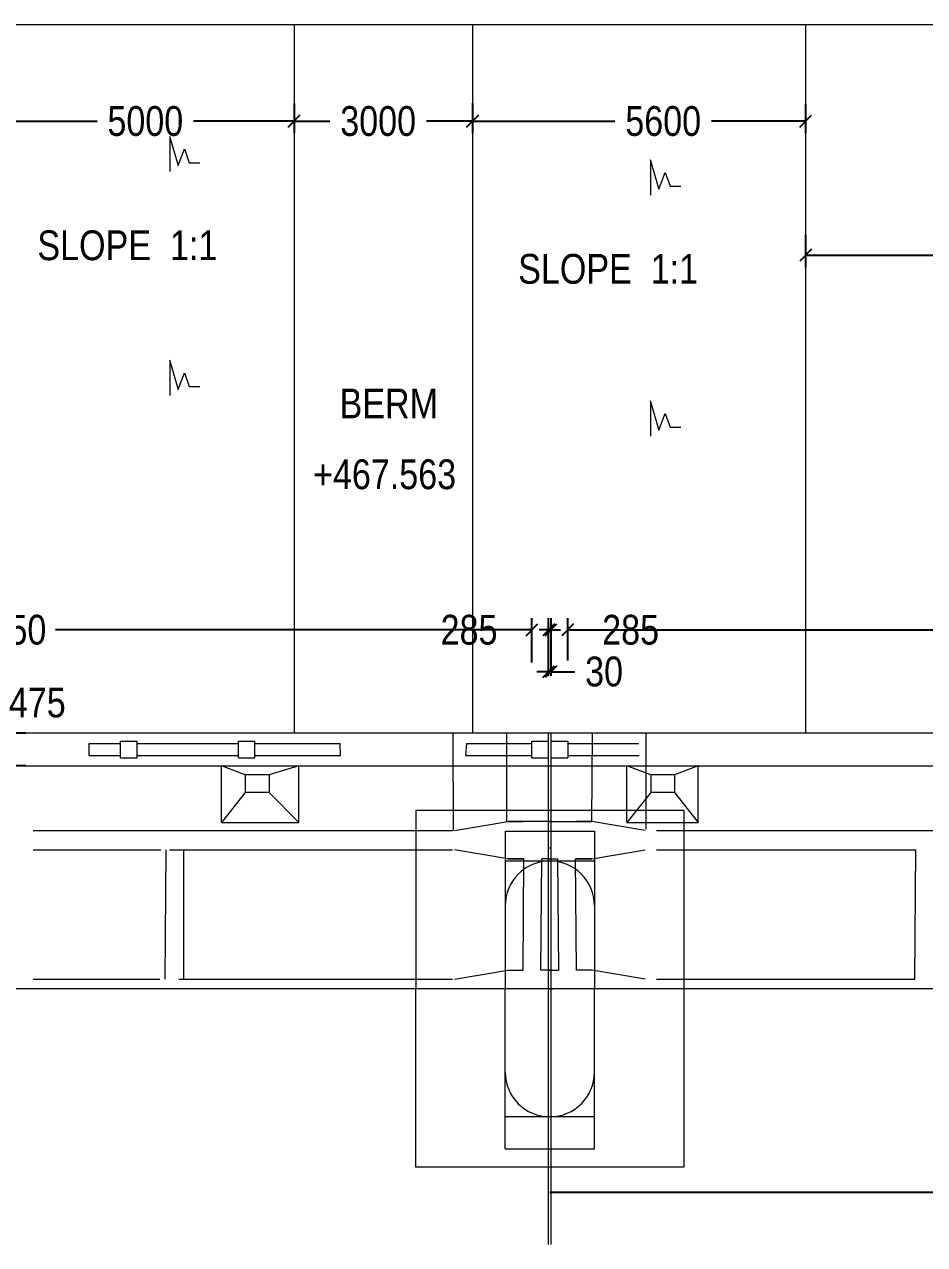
# Model space of a CAD drawing. Header units: millimetres. Extents: x -50489 to 84851, y 124916 to 300735.
# Drawn here: x 20802 to 28368, y 151009 to 161268 of the extents above; entities that cross this region are included whole.
import ezdxf

# ---------------------------------------------------------------- set-up
doc = ezdxf.new("R2010")
doc.units = ezdxf.units.MM
for name, color, linetype in [('canal', 7, 'Continuous'), ('pier', 7, 'Continuous'), ('slab', 7, 'Continuous')]:
    doc.layers.add(name, color=color, linetype=linetype)
doc.styles.add('ARIAL NARROW', font='ARIALN.TTF')
doc.styles.add('arn', font='ARIALN.TTF')
doc.dimstyles.get("Standard").update_dxf_attribs({"dimtxt": 0.18, "dimasz": 0.18, "dimexe": 0.18, "dimexo": 0.0625, "dimgap": 0.09, "dimtad": 0, "dimtih": 1, "dimtoh": 1, "dimdec": 4, "dimzin": 0, "dimdsep": 46, "dimtxsty": 'Standard', "dimcen": 0.09, "dimadec": 0, "dimazin": 0, "dimtfac": 1, "dimtdec": 4, "dimtofl": 0, "dimtmove": 0, "dimatfit": 3, "dimfxl": 1, "dimtolj": 1, "dimtzin": 0, "dimarcsym": 0})

# ---------------------------------------------------------------- blocks, each defined once
blk = doc.blocks.new('_Oblique')
at = {"color": 0, "linetype": 'ByBlock', "lineweight": -2}
blk.add_line((-0.5, -0.5), (0.5, 0.5), dxfattribs=at)
blk = doc.blocks.new('*D39')
at = {"layer": 'Defpoints', "color": 0, "transparency": 16777216}
for p in [(25068, 156177), (16108, 155923), (25068, 155829)]:
    blk.add_point(p, dxfattribs=at)
at = {"layer": 'slab', "color": 0, "lineweight": -2, "transparency": 16777216}
for p, q in [((16108, 156023), (16108, 156277)), ((25068, 155929), (25068, 156277)), ((16108, 156177), (20112, 156177)), ((25068, 156177), (21064, 156177))]:
    blk.add_line(p, q, dxfattribs=at)
at = {"layer": 'slab', "color": 0, "lineweight": -2, "transparency": 16777216, "xscale": 100, "yscale": 100, "zscale": 100, "rotation": 180}
blk.add_blockref('_Oblique', (16108, 156177), dxfattribs=at)
at = {"layer": 'slab', "color": 0, "lineweight": -2, "transparency": 16777216, "xscale": 100, "yscale": 100, "zscale": 100}
blk.add_blockref('_Oblique', (25068, 156177), dxfattribs=at)
at = {"layer": 'slab', "color": 0, "lineweight": 5, "transparency": 16777216, "insert": (20588, 156177), "char_height": 250, "attachment_point": 5, "style": 'ARIAL NARROW'}
blk.add_mtext('\\A1;18750', dxfattribs=at)
blk = doc.blocks.new('*D5')
at = {"layer": 'Defpoints', "color": 0, "transparency": 16777216}
for p in [(20478, 155309), (20911, 155309), (20911, 155034)]:
    blk.add_point(p, dxfattribs=at)
at = {"layer": 'slab', "color": 0, "lineweight": -2, "transparency": 16777216}
for p, q in [((20478, 155309), (20478, 155565)), ((20478, 155565), (20578, 155565)), ((20811, 155309), (20378, 155309)), ((20478, 155034), (20478, 155309)), ((20811, 155034), (20378, 155034))]:
    blk.add_line(p, q, dxfattribs=at)
at = {"layer": 'slab', "color": 0, "lineweight": -2, "transparency": 16777216, "xscale": 100, "yscale": 100, "zscale": 100}
for p, rotation in [((20478, 155309), 90), ((20478, 155034), 270)]:
    blk.add_blockref('_Oblique', p, dxfattribs=dict(at, rotation=rotation))
at = {"layer": 'slab', "color": 0, "lineweight": 5, "transparency": 16777216, "insert": (20910, 155565), "char_height": 250, "attachment_point": 5, "style": 'ARIAL NARROW'}
blk.add_mtext('\\A1;475', dxfattribs=at)
blk = doc.blocks.new('*D41')
at = {"layer": 'Defpoints', "color": 0, "transparency": 16777216}
for p in [(34368, 156177), (25368, 155923), (34368, 155623)]:
    blk.add_point(p, dxfattribs=at)
at = {"layer": 'slab', "color": 0, "lineweight": -2, "transparency": 16777216}
for p, q in [((25368, 156023), (25368, 156277)), ((34368, 155723), (34368, 156277)), ((25368, 156177), (29392, 156177)), ((34368, 156177), (30344, 156177))]:
    blk.add_line(p, q, dxfattribs=at)
at = {"layer": 'slab', "color": 0, "lineweight": -2, "transparency": 16777216, "xscale": 100, "yscale": 100, "zscale": 100, "rotation": 180}
blk.add_blockref('_Oblique', (25368, 156177), dxfattribs=at)
at = {"layer": 'slab', "color": 0, "lineweight": -2, "transparency": 16777216, "xscale": 100, "yscale": 100, "zscale": 100}
blk.add_blockref('_Oblique', (34368, 156177), dxfattribs=at)
at = {"layer": 'slab', "color": 0, "lineweight": 5, "transparency": 16777216, "insert": (29868, 156177), "char_height": 250, "attachment_point": 5, "style": 'ARIAL NARROW'}
blk.add_mtext('\\A1;18750', dxfattribs=at)
blk = doc.blocks.new('*D42')
at = {"layer": 'Defpoints', "color": 0, "transparency": 16777216}
for p in [(25228, 155826), (25208, 155692), (25228, 155692)]:
    blk.add_point(p, dxfattribs=at)
at = {"layer": 'slab', "color": 0, "lineweight": -2, "transparency": 16777216}
for p, q in [((25208, 155792), (25208, 155926)), ((25228, 155792), (25228, 155926)), ((25208, 155826), (25108, 155826)), ((25228, 155826), (25428, 155826))]:
    blk.add_line(p, q, dxfattribs=at)
at = {"layer": 'slab', "color": 0, "lineweight": -2, "transparency": 16777216, "xscale": 100, "yscale": 100, "zscale": 100}
blk.add_blockref('_Oblique', (25208, 155826), dxfattribs=at)
at = {"layer": 'slab', "color": 0, "lineweight": -2, "transparency": 16777216, "xscale": 100, "yscale": 100, "zscale": 100, "rotation": 180}
blk.add_blockref('_Oblique', (25228, 155826), dxfattribs=at)
at = {"layer": 'slab', "color": 0, "lineweight": 5, "transparency": 16777216, "insert": (25674, 155826), "char_height": 250, "attachment_point": 5, "style": 'ARIAL NARROW'}
blk.add_mtext('\\A1;30', dxfattribs=at)
blk = doc.blocks.new('*D43')
at = {"layer": 'Defpoints', "color": 0, "transparency": 16777216}
for p in [(25368, 156177), (25228, 155806), (25368, 155819)]:
    blk.add_point(p, dxfattribs=at)
at = {"layer": 'slab', "color": 0, "lineweight": -2, "transparency": 16777216}
for p, q in [((25228, 155906), (25228, 156277)), ((25368, 155919), (25368, 156277)), ((25228, 156177), (25128, 156177)), ((25368, 156177), (25568, 156177))]:
    blk.add_line(p, q, dxfattribs=at)
at = {"layer": 'slab', "color": 0, "lineweight": -2, "transparency": 16777216, "xscale": 100, "yscale": 100, "zscale": 100}
blk.add_blockref('_Oblique', (25228, 156177), dxfattribs=at)
at = {"layer": 'slab', "color": 0, "lineweight": -2, "transparency": 16777216, "xscale": 100, "yscale": 100, "zscale": 100, "rotation": 180}
blk.add_blockref('_Oblique', (25368, 156177), dxfattribs=at)
at = {"layer": 'slab', "color": 0, "lineweight": 5, "transparency": 16777216, "insert": (25897, 156177), "char_height": 250, "attachment_point": 5, "style": 'ARIAL NARROW'}
blk.add_mtext('\\A1;285', dxfattribs=at)
blk = doc.blocks.new('*D44')
at = {"layer": 'Defpoints', "color": 0, "transparency": 16777216}
for p in [(25208, 156177), (25068, 155804), (25208, 155817)]:
    blk.add_point(p, dxfattribs=at)
at = {"layer": 'slab', "color": 0, "lineweight": -2, "transparency": 16777216}
for p, q in [((25068, 155904), (25068, 156277)), ((25208, 155917), (25208, 156277)), ((25068, 156177), (24868, 156177)), ((25208, 156177), (25308, 156177))]:
    blk.add_line(p, q, dxfattribs=at)
at = {"layer": 'slab', "color": 0, "lineweight": -2, "transparency": 16777216, "xscale": 100, "yscale": 100, "zscale": 100}
blk.add_blockref('_Oblique', (25068, 156177), dxfattribs=at)
at = {"layer": 'slab', "color": 0, "lineweight": -2, "transparency": 16777216, "xscale": 100, "yscale": 100, "zscale": 100, "rotation": 180}
blk.add_blockref('_Oblique', (25208, 156177), dxfattribs=at)
at = {"layer": 'slab', "color": 0, "lineweight": 5, "transparency": 16777216, "insert": (24539, 156177), "char_height": 250, "attachment_point": 5, "style": 'ARIAL NARROW'}
blk.add_mtext('\\A1;285', dxfattribs=at)
blk = doc.blocks.new('*D66')
at = {"layer": 'canal', "color": 0, "lineweight": -2, "transparency": 16777216}
for p, q in [((27368, 159499), (27368, 159227)), ((32368, 159431), (32368, 159227)), ((27368, 159327), (29392, 159327)), ((32368, 159327), (30344, 159327))]:
    blk.add_line(p, q, dxfattribs=at)
at = {"layer": 'Defpoints', "color": 0, "transparency": 16777216}
for p in [(27368, 159599), (32368, 159531), (32368, 159327)]:
    blk.add_point(p, dxfattribs=at)
at = {"layer": 'canal', "color": 0, "lineweight": -2, "transparency": 16777216, "xscale": 100, "yscale": 100, "zscale": 100, "rotation": 180}
blk.add_blockref('_Oblique', (27368, 159327), dxfattribs=at)
at = {"layer": 'canal', "color": 0, "lineweight": -2, "transparency": 16777216, "xscale": 100, "yscale": 100, "zscale": 100}
blk.add_blockref('_Oblique', (32368, 159327), dxfattribs=at)
at = {"layer": 'canal', "color": 0, "lineweight": 5, "transparency": 16777216, "insert": (29868, 159327), "char_height": 250, "attachment_point": 5, "style": 'ARIAL NARROW'}
blk.add_mtext('\\A1;10000', dxfattribs=at)
blk = doc.blocks.new('*D296')
at = {"layer": 'canal', "color": 0, "lineweight": -2, "transparency": 16777216}
for p, q in [((20568, 160606), (20568, 160354)), ((23068, 160597), (23068, 160354)), ((20568, 160454), (21412, 160454)), ((23068, 160454), (22224, 160454))]:
    blk.add_line(p, q, dxfattribs=at)
at = {"layer": 'Defpoints', "color": 0, "transparency": 16777216}
for p in [(20568, 160706), (23068, 160697), (20568, 160454)]:
    blk.add_point(p, dxfattribs=at)
at = {"layer": 'canal', "color": 0, "lineweight": -2, "transparency": 16777216, "xscale": 100, "yscale": 100, "zscale": 100, "rotation": 180}
blk.add_blockref('_Oblique', (20568, 160454), dxfattribs=at)
at = {"layer": 'canal', "color": 0, "lineweight": -2, "transparency": 16777216, "xscale": 100, "yscale": 100, "zscale": 100}
blk.add_blockref('_Oblique', (23068, 160454), dxfattribs=at)
at = {"layer": 'canal', "color": 0, "lineweight": 5, "transparency": 16777216, "insert": (21818, 160454), "char_height": 250, "attachment_point": 5, "style": 'ARIAL NARROW'}
blk.add_mtext('\\A1;5000', dxfattribs=at)
blk = doc.blocks.new('*D297')
at = {"layer": 'canal', "color": 0, "lineweight": -2, "transparency": 16777216}
for p, q in [((24568, 160606), (24568, 160354)), ((27368, 160597), (27368, 160354)), ((24568, 160454), (25765, 160454)), ((27368, 160454), (26577, 160454))]:
    blk.add_line(p, q, dxfattribs=at)
at = {"layer": 'Defpoints', "color": 0, "transparency": 16777216}
for p in [(24568, 160706), (27368, 160697), (24568, 160454)]:
    blk.add_point(p, dxfattribs=at)
at = {"layer": 'canal', "color": 0, "lineweight": -2, "transparency": 16777216, "xscale": 100, "yscale": 100, "zscale": 100, "rotation": 180}
blk.add_blockref('_Oblique', (24568, 160454), dxfattribs=at)
at = {"layer": 'canal', "color": 0, "lineweight": -2, "transparency": 16777216, "xscale": 100, "yscale": 100, "zscale": 100}
blk.add_blockref('_Oblique', (27368, 160454), dxfattribs=at)
at = {"layer": 'canal', "color": 0, "lineweight": 5, "transparency": 16777216, "insert": (26171, 160454), "char_height": 250, "attachment_point": 5, "style": 'ARIAL NARROW'}
blk.add_mtext('\\A1;5600', dxfattribs=at)
blk = doc.blocks.new('*D298')
at = {"layer": 'canal', "color": 0, "lineweight": -2, "transparency": 16777216}
for p, q in [((23068, 160606), (23068, 160354)), ((24568, 160597), (24568, 160354)), ((23068, 160454), (23369, 160454)), ((24568, 160454), (24181, 160454))]:
    blk.add_line(p, q, dxfattribs=at)
at = {"layer": 'Defpoints', "color": 0, "transparency": 16777216}
for p in [(23068, 160706), (24568, 160697), (23068, 160454)]:
    blk.add_point(p, dxfattribs=at)
at = {"layer": 'canal', "color": 0, "lineweight": -2, "transparency": 16777216, "xscale": 100, "yscale": 100, "zscale": 100, "rotation": 180}
blk.add_blockref('_Oblique', (23068, 160454), dxfattribs=at)
at = {"layer": 'canal', "color": 0, "lineweight": -2, "transparency": 16777216, "xscale": 100, "yscale": 100, "zscale": 100}
blk.add_blockref('_Oblique', (24568, 160454), dxfattribs=at)
at = {"layer": 'canal', "color": 0, "lineweight": 5, "transparency": 16777216, "insert": (23775, 160454), "char_height": 250, "attachment_point": 5, "style": 'ARIAL NARROW'}
blk.add_mtext('\\A1;3000', dxfattribs=at)

msp = doc.modelspace()

# ---------------------------------------------------------------- linework, layer by layer
at = {"lineweight": 5}
msp.add_line((7775.2, 161267.9), (34280.3, 161267.9), dxfattribs=at)
at = {"layer": 'canal', "lineweight": 5}
for p, q in [((23068, 161267.9), (23068, 155309)), ((24568, 161267.9), (24568, 155309)), ((27368, 161267.9), (27368, 155309)), ((22021.2, 160329.4), (22093.5, 160080.3)), ((22023, 160323.2), (22023, 160030)), ((22093.5, 160080.3), (22147, 160221.2)), ((22147, 160221.2), (22187, 160104.5)), ((22187, 160104.5), (22277.5, 160105.3)), ((26062.5, 160131.6), (26134.9, 159882.5)), ((26064.4, 160125.4), (26064.4, 159832.2)), ((26134.9, 159882.5), (26188.4, 160023.4)), ((26188.4, 160023.4), (26228.4, 159906.7)), ((26228.4, 159906.7), (26318.9, 159907.4)), ((22021.2, 158447.4), (22093.5, 158198.3)), ((22023, 158441.2), (22023, 158148)), ((22093.5, 158198.3), (22147, 158339.2)), ((22147, 158339.2), (22187, 158222.5)), ((22187, 158222.5), (22277.5, 158223.2)), ((26062.5, 158105.7), (26134.9, 157856.6)), ((26064.4, 158099.5), (26064.4, 157806.3)), ((26134.9, 157856.6), (26188.4, 157997.5)), ((26188.4, 157997.5), (26228.4, 157880.8)), ((26228.4, 157880.8), (26318.9, 157881.5))]:
    msp.add_line(p, q, dxfattribs=at)
at = {"layer": 'canal'}
msp.add_line((25218, 151449.9), (34518, 151449.9), dxfattribs=at)
at = {"layer": 'pier', "lineweight": 5, "ltscale": 500}
for p, q in [((26343, 154659), (24093, 154659)), ((24093, 154659), (24093, 153159)), ((26343, 154659), (26343, 153159)), ((24843, 154484), (25593, 154484)), ((24843, 154484), (24843, 153159)), ((25593, 154484), (25593, 153159)), ((25593, 154234), (24843, 154234)), ((24843, 151815.3), (24843, 153159)), ((25593, 151815.3), (25593, 153159)), ((25593, 152084), (24843, 152084)), ((24843, 151815.3), (25593, 151815.3))]:
    msp.add_line(p, q, dxfattribs=at)
at = {"layer": 'pier', "lineweight": 5}
for p, q in [((24093, 151659), (24093, 153159)), ((26343, 153159), (26343, 151659)), ((26343, 151659), (24093, 151659))]:
    msp.add_line(p, q, dxfattribs=at)
at = {"layer": 'pier', "lineweight": 5, "ltscale": 500}
for centre, start, end in [((25218, 153859), 0, 180), ((25218, 152459), 180, 0)]:
    msp.add_arc(centre, 375, start, end, dxfattribs=at)
at = {"layer": 'slab', "lineweight": 5}
for p, q in [((43026.5, 155309), (15928, 155309)), ((21344.9, 155221.5), (21609.8, 155221.5)), ((21344.9, 155121.5), (21344.9, 155221.5)), ((21609.8, 155101.5), (21609.8, 155241.5)), ((21609.8, 155241.5), (21749.8, 155241.5)), ((21749.8, 155101.5), (21749.8, 155241.5)), ((21749.8, 155221.5), (22599.8, 155221.5)), ((22599.8, 155101.5), (22599.8, 155241.5)), ((22599.8, 155241.5), (22739.8, 155241.5)), ((22739.8, 155101.5), (22739.8, 155241.5)), ((22739.8, 155221.5), (23456.4, 155221.5)), ((22739.8, 155221.5), (22899.8, 155221.5)), ((23459.4, 155121.5), (23456.4, 155221.5)), ((24517.7, 155221.5), (24510, 155121.5)), ((24517.7, 155221.5), (25068, 155221.5)), ((25068, 155241.1), (25208, 155241.1)), ((25068, 155101.1), (25068, 155241.1)), ((25208, 153159), (25208, 155309)), ((25208, 155101.1), (25208, 155241.1)), ((25228, 153159), (25228, 155309)), ((25228, 155241.1), (25368, 155241.1)), ((25368, 155241.1), (25368, 155101.1)), ((25368, 155221.5), (25965.3, 155221.5)), ((21344.9, 155121.5), (21609.8, 155121.5)), ((21749.8, 155121.5), (22599.8, 155121.5)), ((22739.8, 155121.5), (23459.4, 155121.5)), ((22739.8, 155121.5), (22899.8, 155121.5)), ((24510, 155121.5), (25068, 155121.5)), ((25368, 155121.5), (25969.8, 155121.5)), ((15928, 155034), (34508, 155034)), ((21609.8, 155101.5), (21749.8, 155101.5)), ((22457.6, 154559), (22457.6, 155034)), ((22657.6, 154959), (22457.6, 155034)), ((22599.8, 155101.5), (22739.8, 155101.5)), ((23107.6, 155034), (22857.6, 154959)), ((23107.6, 154559), (23107.6, 155034)), ((25068, 155101.1), (25208, 155101.1)), ((25228, 155101.1), (25368, 155101.1)), ((25865.9, 154559), (25865.9, 155034)), ((26065.9, 154959), (25865.9, 155034)), ((26465.9, 155034), (26265.9, 154959)), ((26465.9, 154559), (26465.9, 155034)), ((22657.6, 154959), (22657.6, 154809)), ((22857.6, 154959), (22657.6, 154959)), ((22857.6, 154959), (22857.6, 154809)), ((26065.9, 154959), (26065.9, 154809)), ((26265.9, 154959), (26065.9, 154959)), ((26265.9, 154959), (26265.9, 154809)), ((22657.6, 154809), (22457.6, 154559)), ((22857.6, 154809), (22657.6, 154809)), ((22857.6, 154809), (23107.6, 154559)), ((26065.9, 154809), (25865.9, 154559)), ((26265.9, 154809), (26065.9, 154809)), ((26265.9, 154809), (26465.9, 154559)), ((22457.6, 154559), (23107.6, 154559)), ((25865.9, 154559), (26465.9, 154559)), ((25212, 153159), (25192, 153159)), ((25208, 153159), (25228, 153159)), ((25228, 153159), (25208, 153159)), ((25208, 153159), (25228, 153159)), ((25223.9, 153159), (25243.9, 153159))]:
    msp.add_line(p, q, dxfattribs=at)
at = {"layer": 'slab', "lineweight": 5, "ltscale": 500}
for p, q in [((24408, 154490.3), (24406.5, 155309)), ((24858, 154564), (24858, 155309)), ((25570, 154565.3), (25578, 155309)), ((26028, 154501), (26028, 155309)), ((24415.9, 154490.3), (24865.9, 154565.3)), ((25225.9, 154565.3), (24865.9, 154565.3)), ((25000.9, 154565.3), (24865.9, 154565.3)), ((25000.9, 154565.3), (24865.9, 154565.3)), ((24865.9, 154565.3), (24993, 154565.3)), ((25210, 154565.3), (25570, 154565.3)), ((25435, 154565.3), (25570, 154565.3)), ((25435, 154565.3), (25570, 154565.3)), ((25570, 154565.3), (25443, 154565.3)), ((26020, 154490.3), (25570, 154565.3)), ((20876.7, 154490.3), (24400, 154490.3)), ((26116, 154490.3), (29772.7, 154490.3)), ((20876.7, 154327.8), (21949, 154327.8)), ((21985, 153240.3), (21993, 154327.8)), ((22020, 154327.8), (24400, 154327.8)), ((22143, 153240.3), (22143, 154327.8)), ((24865.9, 154252.8), (24415.9, 154327.8)), ((25208, 154343.8), (25228, 154343.8)), ((25570, 154252.8), (26020, 154327.8)), ((26116, 154327.8), (28293, 154327.8)), ((28285, 153240.3), (28293, 154327.8)), ((25000.9, 154252.8), (24865.9, 154252.8)), ((25000.9, 154252.8), (24865.9, 154252.8)), ((24865.9, 154252.8), (24993, 154252.8)), ((24993, 153315.3), (25000.9, 154252.8)), ((25143, 153315.3), (25150.9, 154252.8)), ((25225.9, 154252.8), (25150.9, 154252.8)), ((25225.9, 154252.8), (25150.9, 154252.8)), ((25210, 154252.8), (25285, 154252.8)), ((25210, 154252.8), (25285, 154252.8)), ((25210, 154252.8), (25285, 154252.8)), ((25210, 154252.8), (25285, 154252.8)), ((25293, 153315.3), (25285, 154252.8)), ((25435, 154252.8), (25570, 154252.8)), ((25435, 154252.8), (25570, 154252.8)), ((25443, 153315.3), (25435, 154252.8)), ((25570, 154252.8), (25443, 154252.8)), ((24415.9, 153240.3), (24865.9, 153315.3)), ((24865.9, 153315.3), (24993, 153315.3)), ((25225.9, 153315.3), (25143, 153315.3)), ((25210, 153315.3), (25293, 153315.3)), ((25570, 153315.3), (25443, 153315.3)), ((26020, 153240.3), (25570, 153315.3)), ((20876.7, 153240.3), (21941, 153240.3)), ((22099, 153240.3), (24400, 153240.3)), ((26116, 153240.3), (28285, 153240.3)), ((25208, 151284), (25208, 153159)), ((25208, 151009), (25208, 153159)), ((25228, 151009), (25228, 153159)), ((25228, 151009), (25228, 153159)), ((25228, 151009), (25228, 153159))]:
    msp.add_line(p, q, dxfattribs=at)
at = {"layer": 'slab', "lineweight": 5, "ltscale": 250}
msp.add_line((54047.9, 153159), (7382.3, 153158.9), dxfattribs=at)

# ---------------------------------------------------------------- texts
at = {"layer": 'canal', "lineweight": 5, "style": 'arn'}
for s, p in [('BERM', (23450.8, 157955.7)), ('+467.563', (23227.8, 157360.8))]:
    msp.add_text(s, height=250, dxfattribs=at).set_placement(p)
at = {"layer": 'canal', "lineweight": 5, "char_height": 250, "attachment_point": 4, "style": 'arn'}
for insert in [(20910.6, 159409.1), (24952, 159211.2)]:
    msp.add_mtext('SLOPE  1:1', dxfattribs=dict(at, insert=insert))

# ---------------------------------------------------------------- dimensions: what is measured, and where the dimension line sits
at = {"layer": 'canal', "lineweight": 5}
for base, p1, p2, text, picture, middle in [((20568, 160454), (23068, 160696.7), (20568, 160706.2), '5000', '*D296', (21818, 160454)), ((23068, 160454), (24568, 160696.7), (23068, 160706.2), '3000', '*D298', (23775.1, 160454)), ((24568, 160454), (27368, 160696.7), (24568, 160706.2), '5600', '*D297', (26170.9, 160454))]:
    dim = msp.add_linear_dim(base=base, p1=p1, p2=p2, angle=180, text=text, dimstyle='Standard', override={"dimtxt": 250, "dimasz": 100, "dimexe": 100, "dimexo": 100, "dimgap": 100, "dimtih": 0, "dimdec": 0, "dimtxsty": 'ARIAL NARROW', "dimblk1": 'Oblique', "dimblk2": 'Oblique', "dimsah": 1}, dxfattribs=at)
    dim.commit()
    dim.dimension.update_dxf_attribs({"geometry": picture, "text_midpoint": middle, "dimtype": 160})
dim = msp.add_linear_dim(base=(32368, 159327.1), p1=(27368, 159599.2), p2=(32368, 159530.8), text='10000', dimstyle='Standard', override={"dimtxt": 250, "dimasz": 100, "dimexe": 100, "dimexo": 100, "dimgap": 100, "dimtih": 0, "dimdec": 0, "dimtxsty": 'ARIAL NARROW', "dimblk1": 'Oblique', "dimblk2": 'Oblique', "dimsah": 1}, dxfattribs=at)
dim.commit()
dim.dimension.update_dxf_attribs({"geometry": '*D66', "text_midpoint": (29868, 159327.1), "dimtype": 160})
at = {"layer": 'slab', "lineweight": 5}
for base, p1, p2, picture, middle in [((25068, 156177.5), (16107.6, 155922.8), (25068, 155829), '*D39', (20587.8, 156177.5)), ((34368, 156177.5), (25368, 155922.8), (34368, 155622.7), '*D41', (29868, 156177.5))]:
    dim = msp.add_linear_dim(base=base, p1=p1, p2=p2, text='18750', dimstyle='Standard', override={"dimtxt": 250, "dimasz": 100, "dimexe": 100, "dimexo": 100, "dimgap": 100, "dimtih": 0, "dimdec": 0, "dimtxsty": 'ARIAL NARROW', "dimblk1": 'Oblique', "dimblk2": 'Oblique', "dimsah": 1}, dxfattribs=at)
    dim.commit()
    dim.dimension.update_dxf_attribs({"geometry": picture, "text_midpoint": middle})
for base, p1, p2, text, picture, middle in [((25208, 156177.2), (25068, 155803.8), (25208, 155816.9), '285', '*D44', (24539, 156177.2)), ((25368, 156177.3), (25228, 155806.1), (25368, 155819.2), '285', '*D43', (25896.9, 156177.3)), ((25228, 155825.7), (25208, 155691.6), (25228, 155692), '30', '*D42', (25674.5, 155825.7))]:
    dim = msp.add_linear_dim(base=base, p1=p1, p2=p2, text=text, dimstyle='Standard', override={"dimtxt": 250, "dimasz": 100, "dimexe": 100, "dimexo": 100, "dimgap": 100, "dimtih": 0, "dimdec": 0, "dimtxsty": 'ARIAL NARROW', "dimblk1": 'Oblique', "dimblk2": 'Oblique', "dimsah": 1}, dxfattribs=at)
    dim.commit()
    dim.dimension.update_dxf_attribs({"geometry": picture, "text_midpoint": middle, "dimtype": 160})
dim = msp.add_linear_dim(base=(20478.3, 155309), p1=(20911.3, 155034), p2=(20911.3, 155309), angle=90, text='475', dimstyle='Standard', override={"dimtxt": 250, "dimasz": 100, "dimexe": 100, "dimexo": 100, "dimgap": 100, "dimtih": 0, "dimdec": 0, "dimtxsty": 'ARIAL NARROW', "dimblk1": 'Oblique', "dimblk2": 'Oblique', "dimsah": 1}, dxfattribs=at)
dim.commit()
dim.dimension.update_dxf_attribs({"geometry": '*D5', "text_midpoint": (20909.7, 155565.2), "dimtype": 160})

doc.saveas('drawing.dxf')
